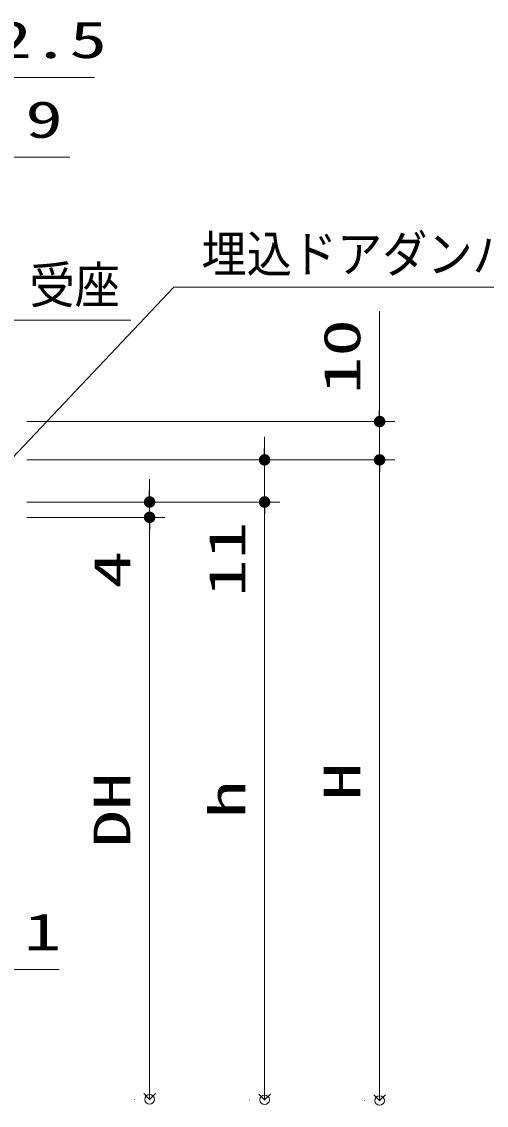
# Model space of a CAD drawing. Units: millimetres, scale not verified. Extents: x -1306 to 1306, y -607 to 607.
# Drawn here: x 26.3 to 147.5, y -306.8 to -24.1 of the extents above; entities that cross this region are included whole.
import ezdxf
from ezdxf.enums import TextEntityAlignment as Align

# ---------------------------------------------------------------- set-up
doc = ezdxf.new("R2010")
doc.units = ezdxf.units.MM
doc.header["$LTSCALE"] = 5
doc.header["$PDMODE"] = 32
doc.header["$PDSIZE"] = 2.5
for name, color, linetype, lineweight in [('0-D_線(白)', 7, 'Continuous', 30), ('1-1_寸法線', 3, 'Continuous', 13), ('1-4_DEFPOINTS', 7, 'Continuous', 5), ('1-5_0', 3, 'Continuous', 25)]:
    doc.layers.add(name, color=color, linetype=linetype, lineweight=lineweight)
doc.styles.add('ＭＳ ゴシック', font='')
doc.styles.get('ＭＳ ゴシック').set_extended_font_data('MS Gothic')

# ---------------------------------------------------------------- blocks, each defined once
blk = doc.blocks.new('_DOT')
at = {"layer": '1-5_0'}
blk.add_line((-2.5, 0), (-5, 0), dxfattribs=at)
for points in [[(0, 0), (-2.5, 0), (-2.48, 0.313)], [(0, 0), (-2.48, -0.313), (-2.5, 0)], [(0, 0), (-2.48, 0.313), (-2.421, 0.622)], [(0, 0), (-2.421, -0.622), (-2.48, -0.313)], [(0, 0), (-2.421, 0.622), (-2.324, 0.92)], [(0, 0), (-2.324, -0.92), (-2.421, -0.622)], [(0, 0), (-2.324, 0.92), (-2.191, 1.204)], [(0, 0), (-2.191, -1.204), (-2.324, -0.92)], [(0, 0), (-2.191, 1.204), (-2.023, 1.469)], [(0, 0), (-2.023, -1.469), (-2.191, -1.204)], [(0, 0), (-2.023, 1.469), (-1.822, 1.711)], [(0, 0), (-1.822, -1.711), (-2.023, -1.469)], [(0, 0), (-1.822, 1.711), (-1.594, 1.926)], [(0, 0), (-1.594, -1.926), (-1.822, -1.711)], [(0, 0), (-1.594, 1.926), (-1.34, 2.111)], [(0, 0), (-1.34, -2.111), (-1.594, -1.926)], [(0, 0), (-1.34, 2.111), (-1.064, 2.262)], [(0, 0), (-1.064, -2.262), (-1.34, -2.111)], [(0, 0), (-1.064, 2.262), (-0.773, 2.378)], [(0, 0), (-0.773, -2.378), (-1.064, -2.262)], [(0, 0), (-0.773, 2.378), (-0.468, 2.456)], [(0, 0), (-0.468, -2.456), (-0.773, -2.378)], [(0, 0), (-0.468, 2.456), (-0.157, 2.495)], [(0, 0), (-0.157, -2.495), (-0.468, -2.456)], [(0, 0), (-0.157, 2.495), (0.157, 2.495)], [(0, 0), (0.157, -2.495), (-0.157, -2.495)], [(0, 0), (0.157, 2.495), (0.468, 2.456)], [(0, 0), (0.468, 2.456), (0.773, 2.378)], [(0, 0), (0.773, 2.378), (1.064, 2.262)], [(0, 0), (1.064, 2.262), (1.34, 2.111)], [(0, 0), (1.34, 2.111), (1.594, 1.926)], [(0, 0), (1.594, 1.926), (1.822, 1.711)], [(0, 0), (1.822, 1.711), (2.023, 1.469)], [(0, 0), (2.023, 1.469), (2.191, 1.204)], [(0, 0), (2.191, 1.204), (2.324, 0.92)], [(0, 0), (2.324, 0.92), (2.421, 0.622)], [(0, 0), (2.421, 0.622), (2.48, 0.313)], [(0, 0), (2.48, 0.313), (2.5, 0)], [(0, 0), (0.468, -2.456), (0.157, -2.495)], [(0, 0), (0.773, -2.378), (0.468, -2.456)], [(0, 0), (1.064, -2.262), (0.773, -2.378)], [(0, 0), (1.34, -2.111), (1.064, -2.262)], [(0, 0), (1.594, -1.926), (1.34, -2.111)], [(0, 0), (1.822, -1.711), (1.594, -1.926)], [(0, 0), (2.023, -1.469), (1.822, -1.711)], [(0, 0), (2.191, -1.204), (2.023, -1.469)], [(0, 0), (2.324, -0.92), (2.191, -1.204)], [(0, 0), (2.421, -0.622), (2.324, -0.92)], [(0, 0), (2.48, -0.313), (2.421, -0.622)], [(0, 0), (2.5, 0), (2.48, -0.313)]]:
    blk.add_solid(points, dxfattribs=at)
blk = doc.blocks.new('_Open90')
at = {"layer": '1-5_0', "lineweight": 13}
blk.add_line((0, 0), (-5, 0), dxfattribs=at)
blk.add_lwpolyline([(-2.5, 2.5), (0, 0), (-2.5, -2.5)], dxfattribs=at)

msp = doc.modelspace()

# ---------------------------------------------------------------- linework, layer by layer
at = {"layer": '0-D_線(白)'}
msp.add_line((59.698, -305.272), (59.748, -305.272), dxfattribs=at)
at = {"layer": '1-1_寸法線'}
for p, q in [((21.698, -59.401), (38.888, -59.401)), ((119.698, -125.401), (119.698, -99.639)), ((27.698, -128.401), (123.698, -128.401)), ((119.698, -138.401), (119.698, -128.401)), ((89.698, -135.401), (89.698, -132.401)), ((27.698, -138.401), (93.698, -138.401)), ((27.698, -138.401), (123.698, -138.401)), ((27.698, -138.401), (123.698, -138.401)), ((89.698, -138.401), (89.698, -149.401)), ((59.698, -146.401), (59.698, -143.401)), ((119.698, -141.401), (119.698, -144.401)), ((119.698, -302.58), (119.698, -141.401)), ((27.698, -149.401), (93.698, -149.401)), ((27.698, -149.401), (63.698, -149.401)), ((27.698, -149.401), (93.698, -149.401)), ((59.698, -149.401), (59.698, -153.401)), ((89.698, -152.401), (89.698, -175.306)), ((89.698, -302.399), (89.698, -152.401)), ((27.698, -153.401), (63.698, -153.401)), ((27.698, -153.401), (63.698, -153.401)), ((59.698, -156.401), (59.698, -174.544)), ((59.698, -302.272), (59.698, -156.401)), ((22.698, -271.384), (36.079, -271.384)), ((55.698, -305.272), (55.748, -305.272)), ((85.698, -305.399), (85.748, -305.399)), ((115.698, -305.58), (115.748, -305.58))]:
    msp.add_line(p, q, dxfattribs=at)
for points in [[(3.448, -59.401), (8.265, -38.588), (45.313, -38.588)], [(203.47, -93.364), (66.018, -93.364), (-7.802, -171.346)], [(54.761, -101.905), (22.295, -101.905), (-6.995, -136.278)]]:
    msp.add_lwpolyline(points, dxfattribs=at)
at = {"layer": '1-4_DEFPOINTS'}
for p in [(119.698, -128.401), (89.698, -138.401), (119.698, -138.401), (89.698, -149.401), (59.698, -153.401), (59.698, -153.401), (59.698, -305.272), (89.698, -305.399), (119.698, -305.58)]:
    msp.add_point(p, dxfattribs=at)

# ---------------------------------------------------------------- block references
at = {"layer": '1-1_寸法線', "xscale": 0.6, "yscale": 0.6}
for name, p, rotation in [('_DOT', (119.698, -128.401), 270), ('_DOT', (89.698, -138.401), 270), ('_DOT', (119.698, -138.401), 90), ('_DOT', (119.698, -138.401), 90), ('_DOT', (59.698, -149.401), 270), ('_DOT', (89.698, -149.401), 90), ('_DOT', (89.698, -149.401), 90), ('_DOT', (59.698, -153.401), 90), ('_DOT', (59.698, -153.401), 90), ('_Open90', (59.698, -305.272), 270), ('_Open90', (89.698, -305.399), 270), ('_Open90', (119.698, -305.58), 270)]:
    msp.add_blockref(name, p, dxfattribs=dict(at, rotation=rotation))

# ---------------------------------------------------------------- texts
at = {"layer": '1-1_寸法線', "style": 'ＭＳ ゴシック'}
for s, width, p in [('12.5', 1.5, (9.408, -36.438)), ('9', 1.5, (27.269, -57.251)), ('埋込ドアダンパー本体', 0.9, (73.227, -92.335)), ('受座', 0.9, (28.373, -100.456)), ('1', 1.5, (26.841, -269.235))]:
    msp.add_text(s, height=9.604, dxfattribs=dict(at, width=width)).set_placement(p, align=Align.BOTTOM_LEFT)
at = {"layer": '1-1_寸法線', "style": 'ＭＳ ゴシック', "width": 1.5}
for s, p in [('10', (117.548, -121.258)), ('11', (87.548, -174.163)), ('4', (57.548, -171.972)), ('H', (117.548, -227.228)), ('DH', (57.548, -239.575)), ('h', (87.548, -231.924))]:
    msp.add_text(s, height=9.604, rotation=90, dxfattribs=at).set_placement(p, align=Align.BOTTOM_LEFT)

doc.saveas('drawing.dxf')
